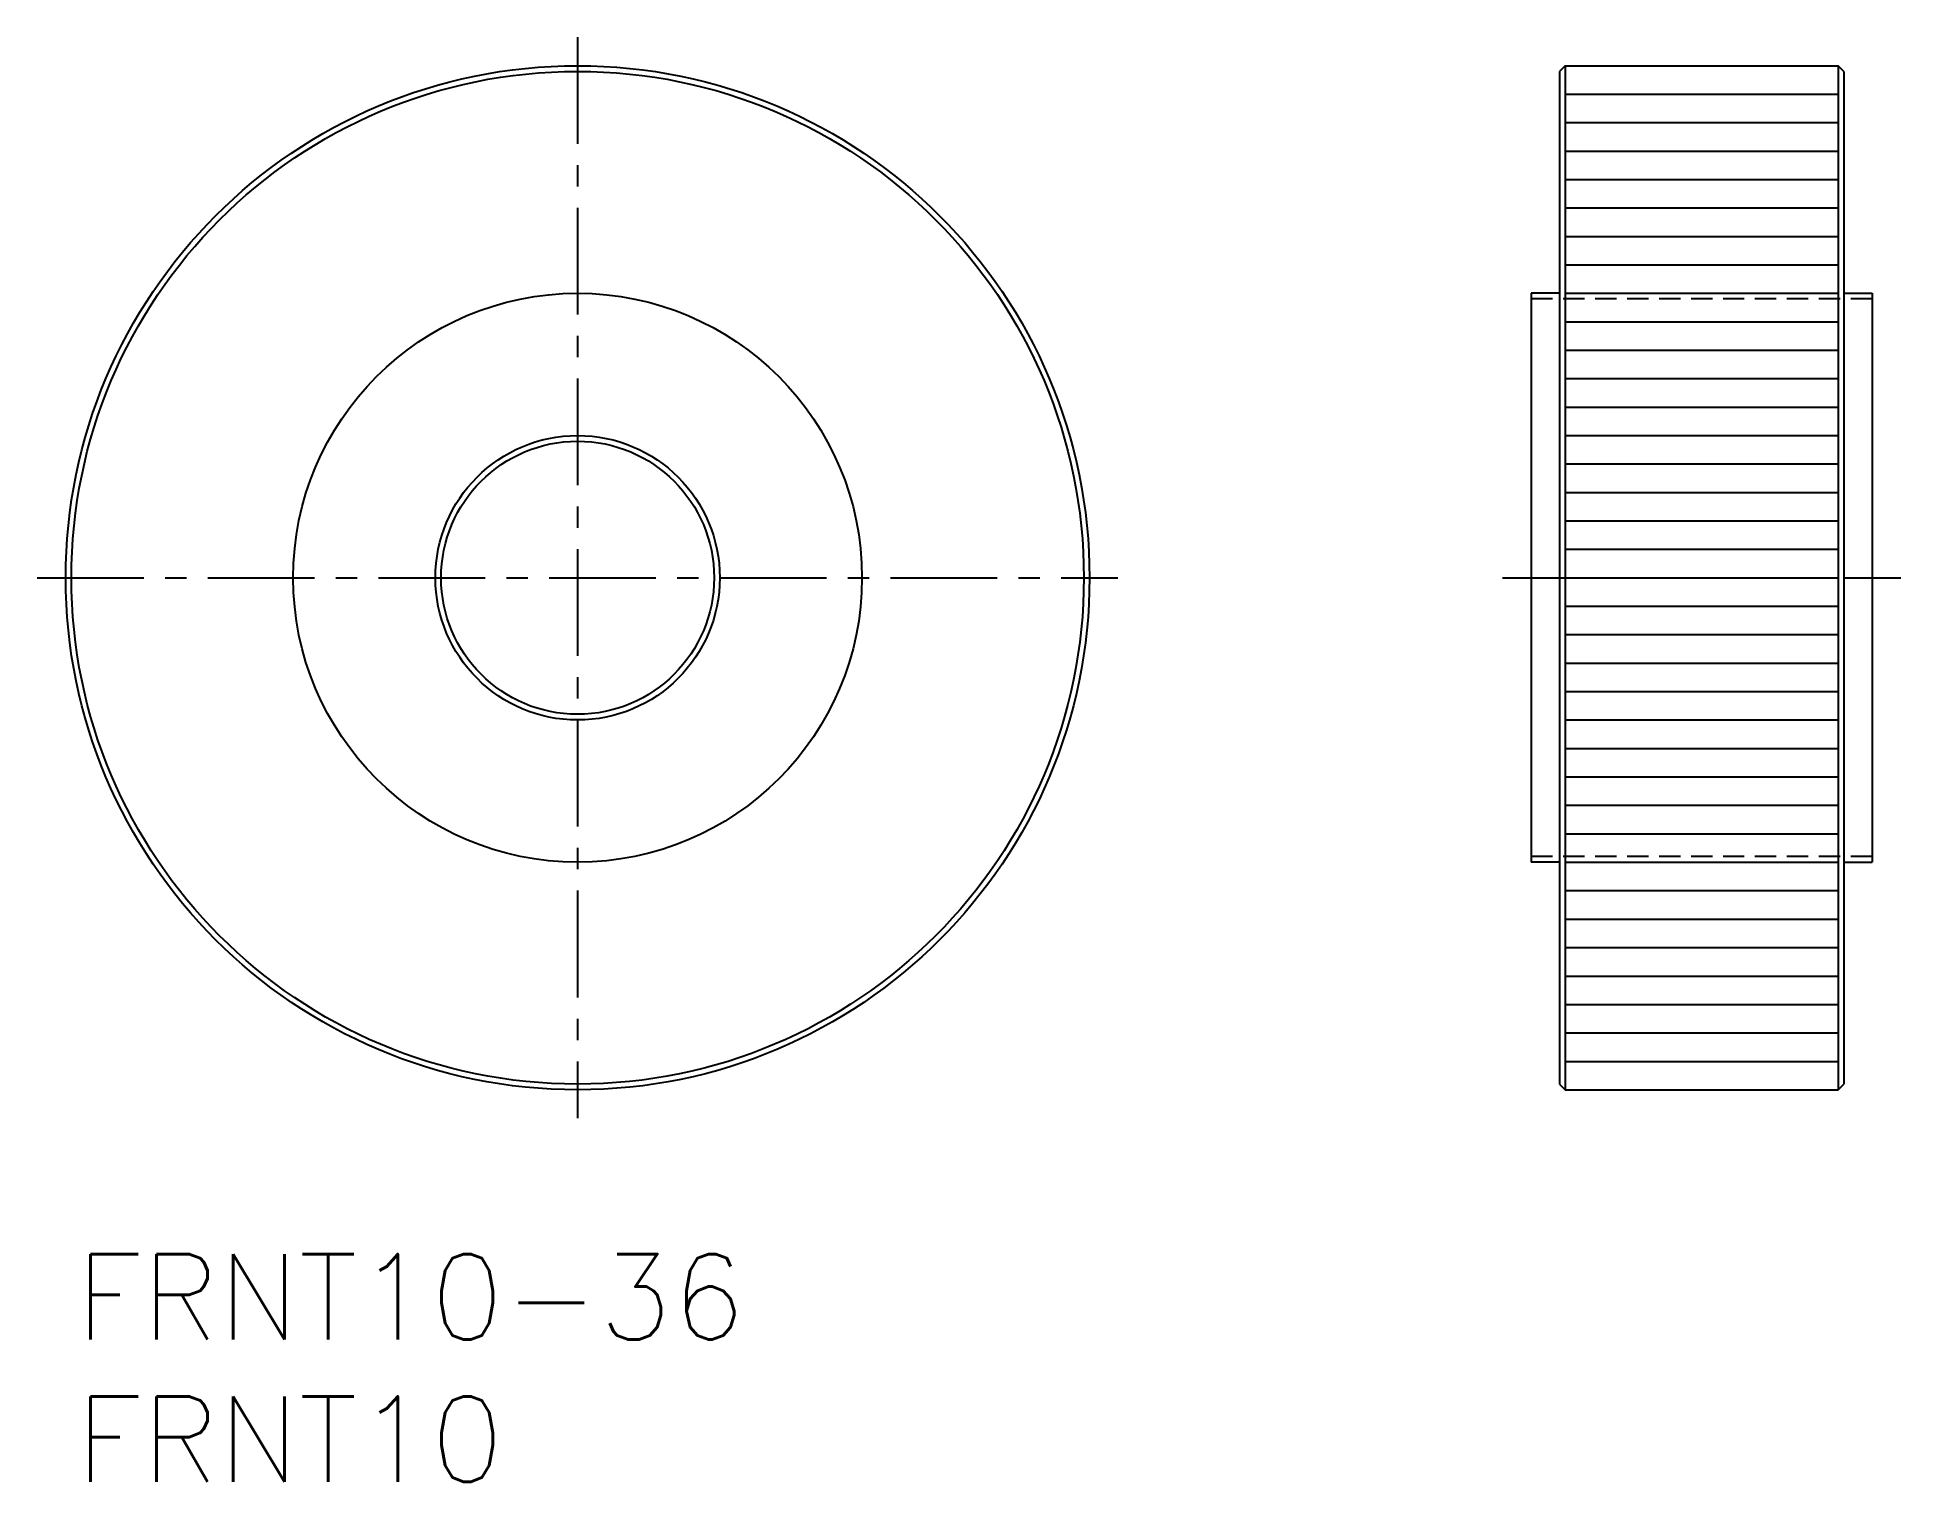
# Model space of a CAD drawing. Extents: x 23.5 to 89, y 1.8 to 52.6.
import ezdxf

# ---------------------------------------------------------------- set-up
doc = ezdxf.new("R2010")
doc.units = 0
doc.header["$LTSCALE"] = 3
doc.linetypes.add('CENTER', pattern=[2, 1.25, -0.25, 0.25, -0.25])
doc.linetypes.add('HIDDEN', pattern=[0.375, 0.25, -0.125])
doc.layers.get('0').update_dxf_attribs({"linetype": 'CONTINUOUS'})
doc.layers.add('CENTER', color=1, linetype='CENTER')
doc.styles.get("Standard").update_dxf_attribs({"font": 'romans.shx', "bigfont": 'bigfont.shx'})

msp = doc.modelspace()

# ---------------------------------------------------------------- linework, layer by layer
at = {"color": 7, "linetype": 'CONTINUOUS'}
for p, q in [((77.192, 51.553), (76.992, 51.353)), ((76.992, 51.353), (76.992, 15.753)), ((77.192, 51.553), (86.792, 51.553)), ((77.192, 51.553), (77.192, 15.553)), ((86.792, 51.553), (86.792, 15.553)), ((86.992, 51.353), (86.792, 51.553)), ((86.992, 51.353), (86.992, 15.753)), ((75.992, 43.553), (75.992, 23.553)), ((76.992, 43.553), (75.992, 43.553)), ((86.992, 43.553), (87.992, 43.553)), ((87.992, 43.553), (87.992, 23.553)), ((76.992, 23.553), (75.992, 23.553)), ((86.992, 23.553), (87.992, 23.553)), ((76.992, 15.753), (77.192, 15.553)), ((86.792, 15.553), (86.992, 15.753)), ((77.192, 15.553), (86.792, 15.553))]:
    msp.add_line(p, q, dxfattribs=at)
at = {"color": 3, "linetype": 'CONTINUOUS'}
for p, q in [((77.192, 50.553), (86.792, 50.553)), ((77.192, 49.553), (86.792, 49.553)), ((77.192, 48.553), (86.792, 48.553)), ((77.192, 47.553), (86.792, 47.553)), ((77.192, 46.553), (86.792, 46.553)), ((77.192, 45.553), (86.792, 45.553)), ((77.192, 44.553), (86.792, 44.553)), ((77.192, 43.553), (86.792, 43.553)), ((77.192, 42.553), (86.792, 42.553)), ((77.192, 41.553), (86.792, 41.553)), ((77.192, 40.553), (86.792, 40.553)), ((77.192, 39.553), (86.792, 39.553)), ((77.192, 38.553), (86.792, 38.553)), ((77.192, 37.553), (86.792, 37.553)), ((77.192, 36.553), (86.792, 36.553)), ((77.192, 35.553), (86.792, 35.553)), ((77.192, 34.553), (86.792, 34.553)), ((77.192, 33.553), (86.792, 33.553)), ((77.192, 32.553), (86.792, 32.553)), ((77.192, 31.553), (86.792, 31.553)), ((77.192, 30.553), (86.792, 30.553)), ((77.192, 29.553), (86.792, 29.553)), ((77.192, 28.553), (86.792, 28.553)), ((77.192, 27.553), (86.792, 27.553)), ((77.192, 26.553), (86.792, 26.553)), ((77.192, 25.553), (86.792, 25.553)), ((77.192, 24.553), (86.792, 24.553)), ((77.192, 23.553), (86.792, 23.553)), ((77.192, 22.553), (86.792, 22.553)), ((77.192, 21.553), (86.792, 21.553)), ((77.192, 20.553), (86.792, 20.553)), ((77.192, 19.553), (86.792, 19.553)), ((77.192, 18.553), (86.792, 18.553)), ((77.192, 17.553), (86.792, 17.553)), ((77.192, 16.553), (86.792, 16.553))]:
    msp.add_line(p, q, dxfattribs=at)
at = {"color": 3, "linetype": 'HIDDEN'}
for p, q in [((87.992, 43.353), (75.992, 43.353)), ((87.992, 23.753), (75.992, 23.753))]:
    msp.add_line(p, q, dxfattribs=at)
at = {"color": 7, "linetype": 'CONTINUOUS'}
for radius in [18, 17.8, 10, 4.8]:
    msp.add_circle((42.466, 33.553), radius, dxfattribs=at)
at = {"color": 3, "linetype": 'CONTINUOUS'}
msp.add_circle((42.466, 33.553), 5, dxfattribs=at)
at = {"layer": 'CENTER', "color": 1, "linetype": 'CENTER'}
for p, q in [((42.466, 52.553), (42.466, 14.553)), ((23.466, 33.553), (61.466, 33.553)), ((74.992, 33.553), (88.992, 33.553))]:
    msp.add_line(p, q, dxfattribs=at)

# ---------------------------------------------------------------- texts
for s, p in [('FRNT10-36', (24.826, 6.775)), ('FRNT10', (24.826, 1.775))]:
    msp.add_text(s, height=3).set_placement(p)

doc.saveas('drawing.dxf')
